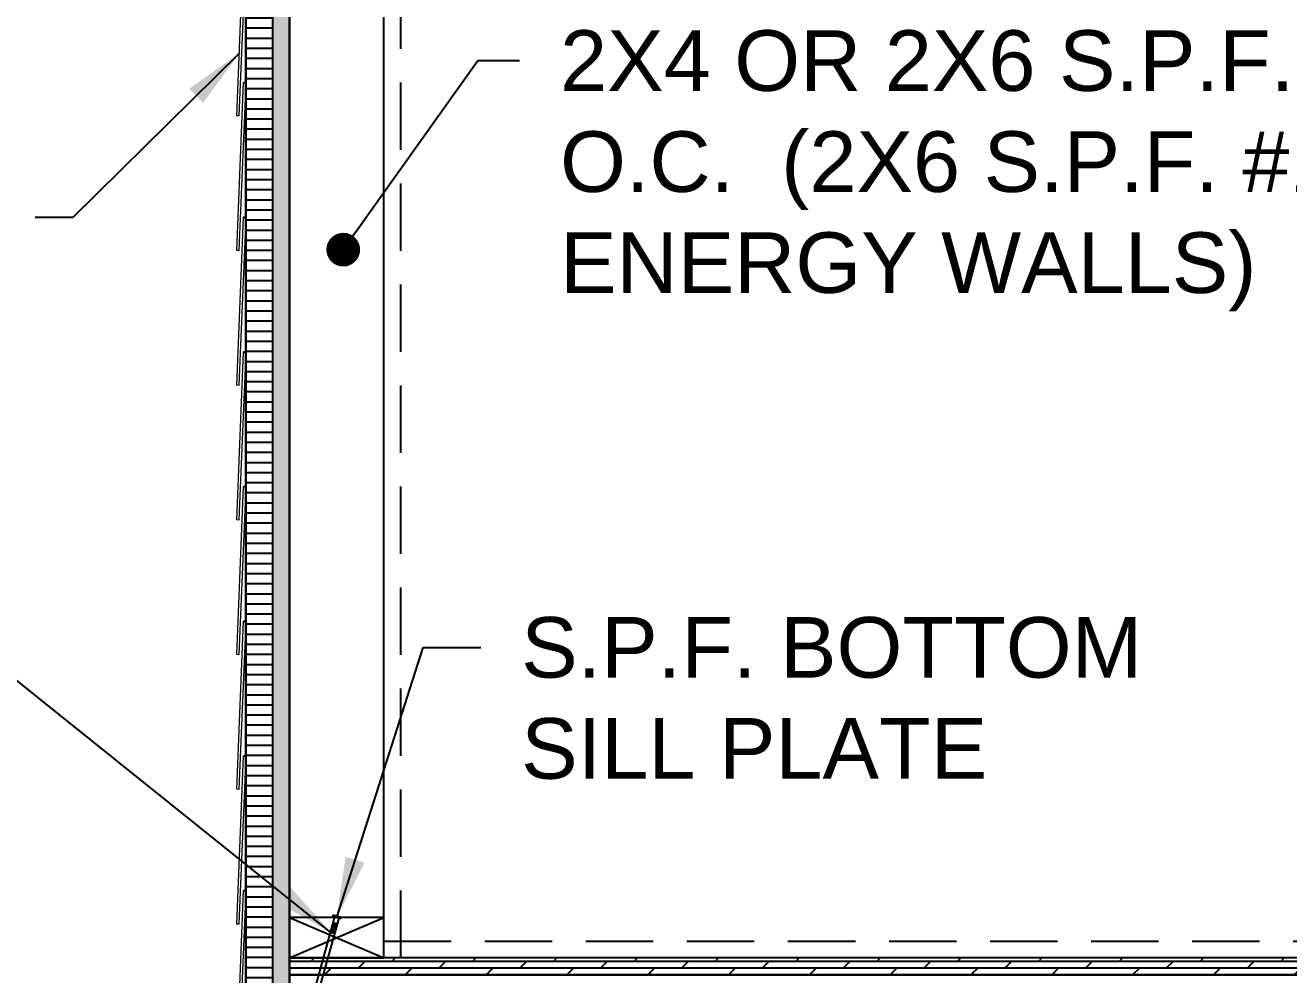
# Model space of a CAD drawing. Header units: inches. Extents: x -1316 to 22433, y -200 to 8737.
# Drawn here: x -387.99 to -341.09, y -101.15 to -65.9 of the extents above; entities that cross this region are included whole.
import ezdxf

# ---------------------------------------------------------------- set-up
doc = ezdxf.new("R2010")
doc.units = ezdxf.units.IN
doc.header["$LTSCALE"] = 10
doc.header["$MEASUREMENT"] = 0
doc.linetypes.add('HIDDEN', pattern=[0.375, 0.25, -0.125])
doc.layers.get('0').update_dxf_attribs({"linetype": 'CONTINUOUS'})
for name, color, linetype in [('S-FLOR', 7, 'CONTINUOUS'), ('S-HATCH', 5, 'CONTINUOUS'), ('S-HDWR', 104, 'CONTINUOUS'), ('S-TXT', 222, 'CONTINUOUS'), ('S-WALL', 6, 'CONTINUOUS')]:
    doc.layers.add(name, color=color, linetype=linetype)
doc.styles.add('style1', font='arial.ttf')
doc.dimstyles.new('1-2', dxfattribs={"dimtxt": 2.25, "dimasz": 2.25, "dimexe": 0.18, "dimexo": 1.5, "dimgap": 1.5, "dimtad": 0, "dimdec": 4, "dimrnd": 0.0625, "dimzin": 0, "dimdsep": 46, "dimlunit": 4, "dimtxsty": 'style1', "dimcen": 0.09, "dimazin": 0, "dimtfac": 1, "dimtdec": 4, "dimtofl": 0, "dimtmove": 0, "dimatfit": 0, "dimfxl": 1, "dimtolj": 1, "dimtzin": 0, "dimarcsym": 0})

# ---------------------------------------------------------------- blocks, each defined once
blk = doc.blocks.new('16CC NAIL')
for p, q in [((0.159, 0.04), (-0.159, 0.04)), ((-0.159, 0.04), (-0.159, 0)), ((-0.159, 0), (0.159, 0)), ((-0.081, 0), (-0.081, -3.377)), ((0.081, 0), (0.081, -3.377)), ((0.159, 0), (0.159, 0.04)), ((-0.054, -0.219), (0.054, -0.219)), ((-0.054, -0.244), (0.054, -0.244)), ((-0.054, -0.269), (0.054, -0.269)), ((-0.054, -0.294), (0.054, -0.294)), ((-0.054, -0.319), (0.054, -0.319)), ((-0.054, -0.344), (0.054, -0.344)), ((-0.054, -0.369), (0.054, -0.369)), ((-0.054, -0.394), (0.054, -0.394)), ((-0.054, -0.469), (0.054, -0.469)), ((-0.054, -0.494), (0.054, -0.494)), ((-0.054, -0.519), (0.054, -0.519)), ((-0.054, -0.544), (0.054, -0.544)), ((-0.054, -0.569), (0.054, -0.569)), ((-0.054, -0.594), (0.054, -0.594)), ((-0.081, -3.377), (0.01, -3.5)), ((0.005, -3.377), (0.01, -3.5)), ((0.081, -3.377), (0.01, -3.5))]:
    blk.add_line(p, q)
for centre, radius, start, end in [((-0.038, -3.388), 0.0448, 15.4209, 164.5774), ((0.043, -3.382), 0.0382, 7.9305, 172.0695)]:
    blk.add_arc(centre, radius, start, end)
blk = doc.blocks.new('*U568')
at = {"layer": 'S-HATCH'}
h = blk.add_hatch(dxfattribs=at)
h.set_pattern_fill('ANSI31', color=256, scale=3, angle=135, style=0)
h.set_pattern_definition([(180, (1319.4375, 2e-13), (-6e-17, -0.375), [])])
h.paths.add_polyline_path([(-0.625, 92.5), (-1.625, 92.5), (-1.625, -19), (-0.625, -19)])
h = blk.add_hatch(dxfattribs=at)
h.set_pattern_fill('DOLMIT', color=256, angle=90, style=0)
h.set_pattern_definition([(90, (1319.4375, 2e-13), (-0.25, 2e-17), []), (135, (1319.4375, 2e-13), (-0.5, -0.5), [0.3535534, -0.7071077])])
h.paths.add_polyline_path([(0, -19), (-0.625, -19), (-0.625, 92.5), (0, 92.5)])
for points in [[(-0.625, 92.5), (-1.625, 92.5), (-1.625, -19), (-0.625, -19)], [(0, -19), (-0.625, -19), (-0.625, 92.5), (0, 92.5)]]:
    blk.add_lwpolyline(points, close=True, dxfattribs=at)
at = {"layer": 'S-WALL'}
for p, q in [((0, -19), (0, 95)), ((3.5, 0), (3.5, 95)), ((-1.625, -19), (-1.625, 92.5)), ((-0.625, -19), (-0.625, 92.5)), ((3.5, 1.5), (0, 1.5)), ((0, 0), (3.5, 1.5)), ((0, 1.5), (3.5, 0))]:
    blk.add_line(p, q, dxfattribs=at)
at = {"layer": 'S-WALL', "color": 5, "linetype": 'HIDDEN'}
blk.add_line((4.125, 0), (4.125, 95), dxfattribs=at)
at = {"layer": 'S-WALL', "lineweight": 15}
for p, q in [((-1.959, 31.258), (-1.703, 37.503)), ((-1.625, 37.5), (-1.881, 31.255)), ((-1.959, 26.258), (-1.703, 32.503)), ((-1.625, 32.5), (-1.881, 26.255)), ((-1.881, 31.255), (-1.959, 31.258)), ((-1.959, 21.258), (-1.703, 27.503)), ((-1.625, 27.5), (-1.881, 21.255)), ((-1.881, 26.255), (-1.959, 26.258)), ((-1.959, 16.258), (-1.703, 22.503)), ((-1.625, 22.5), (-1.881, 16.255)), ((-1.881, 21.255), (-1.959, 21.258)), ((-1.959, 11.258), (-1.703, 17.503)), ((-1.625, 17.5), (-1.881, 11.255)), ((-1.881, 16.255), (-1.959, 16.258)), ((-1.959, 6.258), (-1.703, 12.503)), ((-1.625, 12.5), (-1.881, 6.255)), ((-1.881, 11.255), (-1.959, 11.258)), ((-1.959, 1.258), (-1.703, 7.503)), ((-1.625, 7.5), (-1.881, 1.255)), ((-1.881, 6.255), (-1.959, 6.258)), ((-1.959, -3.742), (-1.703, 2.503)), ((-1.625, 2.5), (-1.881, -3.745)), ((-1.881, 1.255), (-1.959, 1.258))]:
    blk.add_line(p, q, dxfattribs=at)
at = {"layer": 'S-WALL'}
for points in [[(-1.703, 32.503), (-1.625, 32.5)], [(-1.703, 27.503), (-1.625, 27.5)], [(-1.703, 22.503), (-1.625, 22.5)], [(-1.703, 17.503), (-1.625, 17.5)], [(-1.703, 12.503), (-1.625, 12.5)], [(-1.703, 7.503), (-1.625, 7.5)], [(-1.703, 2.503), (-1.625, 2.5)], [(0, 0), (3.5, 0)]]:
    blk.add_lwpolyline(points, dxfattribs=at)
at = {"layer": 'S-TXT', "insert": (10.041, 34.436), "char_height": 2.25, "width": 72, "attachment_point": 1, "style": 'style1'}
blk.add_mtext('2X4 OR 2X6 S.P.F. #1 STUDS SPACED AT 16" O.C.  (2X6 S.P.F. #1 SPACED AT 24" O.C. FOR ENERGY WALLS)', dxfattribs=at)
at = {"layer": 'S-TXT', "insert": (8.599, 12.653), "char_height": 2.25, "attachment_point": 1, "style": 'style1'}
blk.add_mtext('S.P.F. BOTTOM \\PSILL PLATE', dxfattribs=at)
at = {"layer": 'S-TXT', "annotation_type": 0, "has_hookline": 1}
for points, override, hookline_direction, text_width in [([(-1.863, 33.584), (-8.048, 27.481), (-9.438, 27.481)], {"dimgap": 1.5, "dimtad": 0}, 1, 51.966), ([(1.993, 26.292), (6.993, 33.311), (8.541, 33.311)], {"dimasz": 1.25, "dimgap": 1.5, "dimtad": 0, "dimldrblk": 'DOT'}, 0, 67.649), ([(1.75, 1.5), (4.956, 11.528), (7.099, 11.528)], {"dimgap": 1.5, "dimtad": 0}, 0, 22.672)]:
    blk.add_leader(points, dimstyle='1-2', override=override, dxfattribs=dict(at, hookline_direction=hookline_direction, text_width=text_width))
blk = doc.blocks.new('*U563')
at = {"layer": 'S-HATCH'}
h = blk.add_hatch(dxfattribs=at)
h.set_pattern_fill('DOLMIT', color=256, style=0)
h.set_pattern_definition([(0, (-47.8757, -280.13625), (0, 0.25), []), (45, (-47.8757, -280.13625), (-0.5, 0.5), [0.3535534, -0.7071077])])
h.paths.add_polyline_path([(-157.119, -1.25), (-157.449, -0.625), (-229.5, -0.625), (-229.5, -1.25)])
at = {"layer": 'S-FLOR', "linetype": 'HIDDEN'}
blk.add_lwpolyline([(-226, 0), (-157.779, 0)], dxfattribs=at)
at = {"layer": 'S-FLOR'}
blk.add_lwpolyline([(-157.449, -0.625), (-229.5, -0.625), (-229.5, -1.25), (-157.119, -1.25)], dxfattribs=at)
at = {"layer": 'S-HDWR', "rotation": 344.4649924120846}
blk.add_blockref('16CC NAIL', (-227.75, 0.875), dxfattribs=at)
at = {"layer": 'S-TXT', "annotation_type": 0, "has_hookline": 1, "hookline_direction": 1, "text_width": 36.884}
blk.add_leader([(-227.961, 0.317), (-239.869, 9.869), (-241.236, 9.869)], dimstyle='1-2', override={"dimgap": 1.5, "dimtad": 0}, dxfattribs=at)
blk = doc.blocks.new('*U567')
at = {"layer": 'S-FLOR'}
blk.add_blockref('*U563', (229.5, -206), dxfattribs=at)
at = {"layer": 'S-WALL'}
blk.add_blockref('*U568', (0, -206.625), dxfattribs=at)

msp = doc.modelspace()

# ---------------------------------------------------------------- block references
msp.add_blockref('*U567', (-378.18048, 106.10418))

doc.saveas('drawing.dxf')
